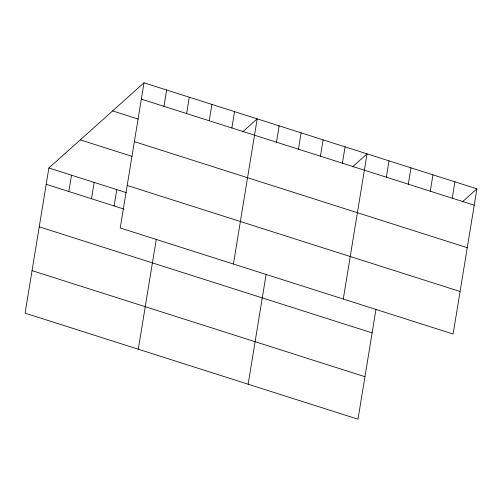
<?xml version="1.0" encoding="UTF-8"?>
<svg xmlns="http://www.w3.org/2000/svg" width="502" height="502" viewBox="0 0 502 502"><rect width="100%" height="100%" fill="white"/><g stroke="black" fill="none" stroke-linecap="round" stroke-linejoin="round"><path stroke-width="0.75" d="M144.005 82.792L120.235 227.971L453.124 334.025L476.9 188.846L144.005 82.792L48.876 167.975L25.1 313.154L357.995 419.208L375.979 309.357M68.83 191.538L71.51 175.185M91.471 198.748L94.15 182.402M114.105 205.958L116.784 189.612M163.966 106.355L166.645 90.002M138.282 349.21L156.273 239.36M186.606 113.565L189.279 97.219M209.24 120.775L211.919 104.429M231.88 127.985L234.553 111.639M233.417 264.027L257.193 118.848L242.654 131.863M276.483 142.198L279.162 125.851M248.139 384.212L266.129 274.362M298.458 149.201L301.131 132.848M320.427 156.197L323.106 139.851M342.395 163.2L345.075 146.848M343.274 299.029L367.044 153.85L352.511 166.865M386.339 177.2L389.019 160.847M408.308 184.196L410.987 167.85M430.283 191.193L432.956 174.847M452.252 198.196L454.931 181.849M462.367 201.86L476.9 188.846M141.332 99.139L474.221 205.192M112.611 110.904L138.169 119.043M134.367 141.652L467.262 247.706M80.27 139.863L132.114 156.379M127.194 185.458L460.089 291.511M48.876 167.975L126.278 192.636M46.197 184.322L123.599 208.983M39.238 226.835L372.126 332.889M32.059 270.641L364.954 376.695"/></g></svg>
